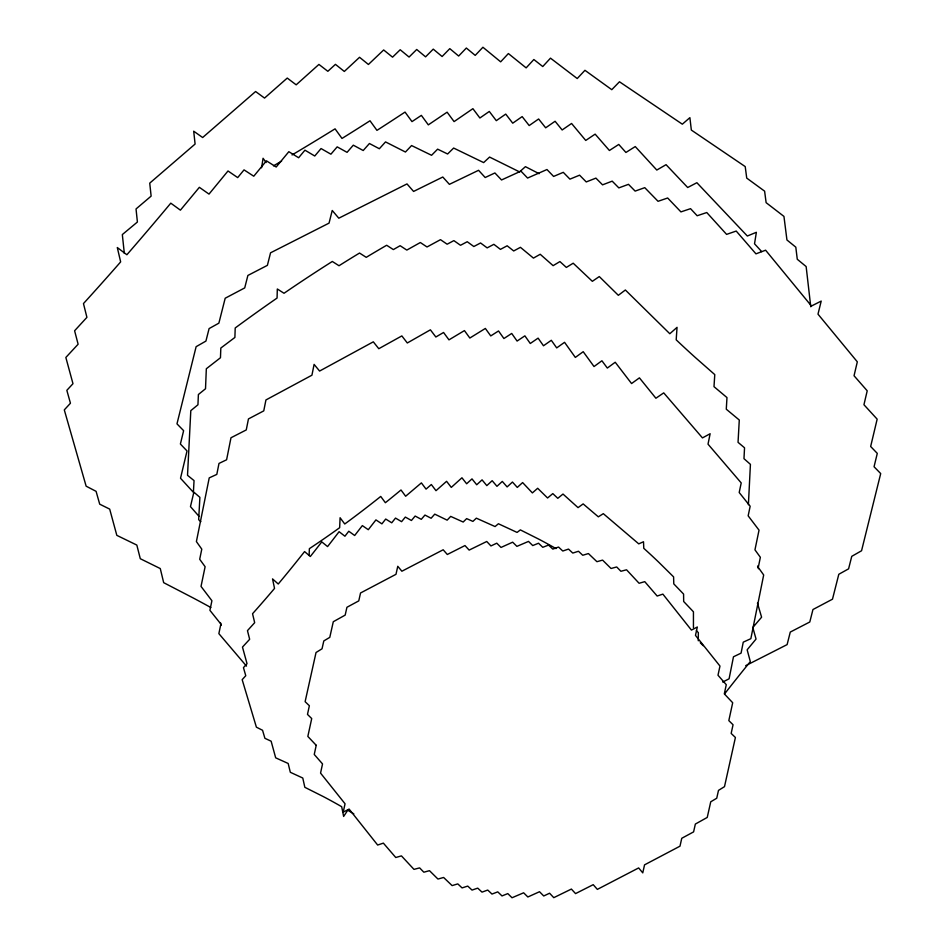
<?xml version="1.0" encoding="UTF-8"?>
<svg xmlns="http://www.w3.org/2000/svg" width="945" height="945" viewBox="0 0 945 945"><rect width="100%" height="100%" fill="white"/><g stroke="black" fill="none" stroke-linecap="round" stroke-linejoin="round"><path stroke-width="1.42" d="M693.441 627.563L693.441 611.793L683.672 601.492L683.578 594.074L673.785 583.88L673.596 576.887L658.771 562.24A346.933 167.076 53.8 0 0 643.781 548.324L643.51 541.745L638.749 543.859L603.312 513.667L598.339 516.832L583.148 503.909L578.045 507.63L562.996 494.058L557.786 498.31L552.801 493.609L547.568 497.991L537.681 488.27L532.389 492.912L522.62 482.576L517.293 487.419L512.45 482.033L507.111 486.923L502.303 481.418L496.952 486.332L492.168 480.698L486.817 485.624L482.068 479.859L476.717 484.773L471.992 478.891L466.641 483.769L461.94 477.78L451.285 487.396L446.595 481.312L435.999 490.679L431.333 484.525L426.053 489.108L421.387 482.895L405.641 496.243L400.999 489.982A517.636 179.444 -47.9 0 1 385.371 502.716L380.729 496.444A522.018 180.956 -47.9 0 1 344.748 523.991L340.094 517.742L339.657 527.688A522.951 181.286 -47.9 0 1 309.369 548.667L309.121 555.483M698.284 640.804L698.343 632.642L696.382 630.61M748.393 504.689L750.424 464.361L743.975 458.679L744.542 447.8L738.045 442.331L739.285 420.017L726.28 409.209L726.977 397.573L713.995 386.67L714.774 374.61L695.414 357.588A600.323 277.795 55.6 0 1 676.195 339.834L677.045 327.348L669.816 333.739L625.366 289.997L618.337 295.312L599.284 276.566L592.35 281.315L573.19 263.206L566.35 267.423L559.924 261.576L553.108 265.663L540.209 254.276L533.441 258.103L520.435 247.33L513.702 250.957L507.158 245.794L500.437 249.374L493.869 244.33L487.147 247.873L480.556 242.971L473.835 246.515L467.232 241.731L460.51 245.287L453.872 240.621L447.139 244.212L440.488 239.664L427.01 246.976L420.336 242.522L406.811 250.082L400.125 245.7L393.356 249.586L386.659 245.263A886.564 333.975 -46.7 0 0 366.235 257.335L359.537 253.047A887.674 334.4 -46.7 0 0 339.007 265.734L332.309 261.47A902.073 339.822 -46.7 0 0 284.02 293.269L277.31 288.981L277.074 298.053A903.385 340.318 -46.7 0 0 235.21 327.962L234.892 337.448L220.823 348.043L220.468 357.742L206.329 368.751L205.514 388.761L198.391 394.514L197.942 404.779L190.807 410.65L187.523 475.323L194.044 480.592L193.43 491.766L199.891 497.353L198.663 519.691L200.801 521.652M261.588 167.785L263.064 158.287L266.147 162.54M722.724 682.054L729.091 678.793L733.474 656.787L741.069 653.137L743.254 642.163L750.85 638.678L763.678 574.985L758.292 567.425L760.359 557.302L754.96 549.836L759.036 530.157L748.156 515.828L750.165 506.236L739.203 492.51L741.211 482.919L708.018 444.162L710.132 433.743L702.466 437.901L663.721 392.872L655.901 398.247L639.422 377.858L631.567 383.552L615.219 362.242L607.328 368.054L601.906 360.766L594.027 366.542L583.207 351.694L575.34 357.423L564.555 342.314L556.699 347.902L551.313 340.294L543.481 345.776L538.095 338.133L530.275 343.484L524.888 335.853L517.092 341.062L511.706 333.455L503.909 338.534L498.523 330.974L490.75 335.924L485.352 328.447L469.842 338.038L464.432 330.596L448.969 339.857L443.559 332.486L435.846 336.999L430.4 329.829L407.307 342.976L401.849 335.912L378.791 348.705L373.31 341.83L319.599 371.054L314.094 364.392L311.933 375.2L265.935 399.948L263.761 410.874L248.452 418.93L246.255 429.94L230.982 437.759L226.599 459.778L218.992 463.428L216.807 474.402L209.223 477.886L196.395 541.579L201.781 549.139L199.702 559.263L205.112 566.716L201.025 586.408L211.916 600.736L209.908 610.328L220.87 624.054L218.862 633.634L246.491 666.107M745.688 665.67L787.114 644.608L790.28 632.075L809.794 621.987L812.96 609.525L832.486 599.189L838.806 574.276L848.586 568.843L851.752 556.345L861.556 550.746L880.705 473.563L874.054 466.759L877.291 453.387L870.652 446.489L877.161 419.155L863.943 404.732L867.215 390.805L854.044 375.756L857.316 361.829L817.992 314.153L821.205 301.089L811.46 306.015L765.604 250.201L755.953 253.851L736.214 231.052L726.599 234.384L706.777 212.542L697.162 215.743L690.547 208.668L680.932 211.893L667.666 198.001L658.051 201.297L644.762 187.665L635.134 191.103L628.484 184.334L618.845 187.89L612.195 181.156L602.556 184.842L595.905 178.121L586.243 181.936L579.592 175.179L569.929 179.137L563.279 172.333L553.605 176.431L546.966 169.533L527.582 178.05L520.943 171.116L501.535 179.963L494.908 172.959L485.187 177.518L478.572 170.301L449.395 184.346L442.792 177.022L413.579 191.433L407 183.921L338.794 218.2L332.227 210.463L329.049 223.126L270.553 252.811L267.388 265.356L247.885 275.444L244.72 287.906L225.193 298.23L218.874 323.155L209.093 328.588L205.927 341.086L196.123 346.685L176.975 423.856L183.625 430.66L180.389 444.032L187.027 450.942L180.519 478.264L193.737 492.699L190.465 506.614L198.934 516.254M539.122 173.691L525.432 166.674L519.537 171.895L489.581 157.071L483.651 162.587L453.635 148.058L447.623 153.988L437.618 149.156L431.57 155.287L411.571 145.554L405.452 152.027L385.525 141.915L379.347 148.743L369.424 143.51L363.211 150.515L353.3 145.176L347.063 152.346L337.176 146.865L330.904 154.189L321.052 148.554L314.756 156.008L304.94 150.172L298.62 157.744L288.839 151.696L276.188 167.005L266.431 160.827L253.768 176.219L244.034 169.876L237.691 177.601L228.005 170.974L209.01 194.103L199.36 187.323L180.412 210.156L170.785 203.163A1564.258 420.171 -60.7 0 1 126.878 254.748L117.298 247.543L120.653 261.895A1566.172 420.69 -60.7 0 1 83.467 303.569L86.916 317.355L74.608 330.762L78.116 344.228L65.843 357.458L72.978 383.705L66.835 390.332L70.45 403.22L64.295 409.894L86.137 486.179L96.083 491.341L99.709 504.169L109.691 509.107L116.826 535.354L136.824 545.076L140.297 558.719L160.272 568.559L163.674 582.663L193.512 598.138A922.816 543.257 41 0 1 210.853 607.517M353.82 813.869L347.76 810.255L343.637 816.433L341.688 806.711A346.933 206.683 39.9 0 0 323.355 796.611L304.833 787.303L302.778 778.03L290.328 772.289L288.166 763.466L275.68 757.831L271.132 741.199L264.907 738.305L262.556 730.284L256.39 727.166L242.168 679.668L245.771 675.71L243.444 667.631L247.035 663.721L242.475 647.077L249.657 639.293L247.46 630.646L254.677 622.684L252.551 613.718A589.857 136.706 -60.2 0 0 274.534 588.416L272.538 578.895L278.243 584.01A588.9 136.482 -60.2 0 0 304.573 551.585L310.326 556.487A656.657 152.192 -60.2 0 0 321.772 541.875L327.572 546.576A745.014 172.663 -60.2 0 0 339.09 531.692L344.925 536.228L348.776 531.244L354.67 535.508L362.348 525.609L368.29 529.708L375.933 519.892L381.91 523.861L385.714 519.041L391.738 522.798L395.518 518.084L401.578 521.664L405.334 517.08L411.429 520.494L415.15 516.053L421.281 519.337L424.955 515.06L431.109 518.25L434.747 514.139L447.139 520.152L450.694 516.395L463.18 522.03L466.653 518.616L472.902 521.404L476.339 518.179L495.074 526.566L498.405 523.754L517.08 532.425L520.352 529.897L538.874 539.205A346.933 206.683 39.9 0 1 555.991 548.596M700.257 642.754L703.234 645.683M220.374 622.578L221.26 625.2M757.571 566.031L758.433 568.725M757.453 603.099L761.599 617.203L752.811 627.504L756.047 639.068L747.152 649.794L750.33 661.595A903.385 178.782 -61.2 0 0 724.638 693.819M810.763 306.782L806.144 266.561L797.273 259.261L795.808 247.165L786.937 239.971L783.948 216.405L766.123 202.667L764.611 191.162L746.727 178.097L745.215 166.592L691.338 130.067L689.897 117.641L682.337 124.185L619.471 81.778L611.781 89.68L584.943 70.308L577.23 78.541L550.486 58.153L542.761 66.54L533.866 59.523L526.141 67.875L508.375 53.558L500.661 61.838L482.919 47.25L475.217 55.389L466.346 48.03L458.656 56.038L449.796 48.644L442.106 56.523L433.247 49.128L425.581 56.854L416.721 49.483L409.067 57.054L400.196 49.742L392.553 57.172L383.67 49.967L368.42 64.473L359.549 57.291L344.323 71.454L335.44 64.354L327.844 71.3L318.926 64.425L296.175 84.826L287.256 78.069L264.541 98.079L255.599 91.523L202.655 137.521L193.701 131.201L195.095 144.053L149.735 183.141L151.129 196.123L136.033 208.951L137.403 222.016L122.33 234.573L124.327 253.425M292.04 154.945A1385.772 593.212 -42.5 0 0 335.062 128.839L341.995 138.442A1358.638 581.588 -42.5 0 0 370.003 120.771L376.949 130.363A1351.255 578.434 -42.5 0 0 405.039 112.077L411.985 121.61L421.364 115.373L428.321 124.87L447.115 112.183L454.084 121.598L472.902 108.675L479.883 117.995L489.309 111.451L496.302 120.665L505.729 114.097L512.733 123.181L522.16 116.601L529.188 125.555L538.615 118.987L545.667 127.811L555.093 121.267L562.145 129.973L571.571 123.476L585.746 140.439L595.137 134.131L609.407 150.491L618.762 144.443L625.921 152.464L635.253 146.569L656.799 170.053L666.06 164.678L687.688 187.512L696.878 182.716L747.341 236.014L756.378 232.293L754.523 243.786A922.816 381.355 59.9 0 1 761.705 251.642M281.598 161.111A1385.772 593.212 -42.5 0 1 273.483 165.847M316.221 745.298L314.248 754.464L322.529 763.926L320.556 773.104L345.055 803.782L343.2 812.157L349.107 809.074L377.657 845.043L383.363 843.129L395.766 857.505L401.436 855.886L413.981 869.376L419.627 867.888L423.832 872.2L429.491 870.676L437.948 879.051L443.607 877.468L452.112 885.607L457.793 883.894L462.058 887.91L467.751 886.091L472.016 890.084L477.733 888.135L481.997 892.127L487.738 890.06L491.991 894.064L497.755 891.867L502.008 895.931L507.784 893.604L512.025 897.75L523.624 892.801L527.865 896.982L539.512 891.726L543.741 895.978L549.588 893.226L553.782 897.667L571.382 889.068L575.552 893.604L593.212 884.674L597.358 889.387L638.643 867.935L642.765 872.861L644.549 864.852L679.987 846.177L681.758 838.286L693.595 831.883L695.355 824.064L707.238 817.437L710.746 801.797L716.735 798.23L718.495 790.374L724.496 786.653L735.411 737.49L731.158 733.426L733.048 724.756L728.819 720.61L732.694 702.737L724.307 693.866L726.28 684.7L717.999 675.238L719.972 666.06L695.473 635.383L697.327 627.007L691.421 630.091L662.87 594.121L657.165 596.035L644.762 581.659L639.092 583.278L626.547 569.788L620.9 571.276L616.695 566.965L611.049 568.488L602.579 560.113L596.921 561.696L588.416 553.557L582.734 555.27L578.482 551.254L572.776 553.073L568.512 549.08L562.795 551.029L558.53 547.037L552.801 549.104L548.537 545.1L542.773 547.297L538.52 543.233L532.744 545.56L528.503 541.414L516.903 546.364L512.662 542.182L501.015 547.438L496.786 543.186L490.939 545.938L486.746 541.497L469.145 550.096L464.975 545.56L447.316 554.491L443.17 549.777L401.885 571.229L397.774 566.303L395.979 574.312L360.541 592.987L358.769 600.878L346.933 607.281L345.173 615.101L333.29 621.727L329.781 637.367L323.804 640.934L322.032 648.79L316.032 652.511L305.117 701.674L309.369 705.738L307.479 714.408L311.72 718.554L307.834 736.427L316.221 745.298"/></g></svg>
